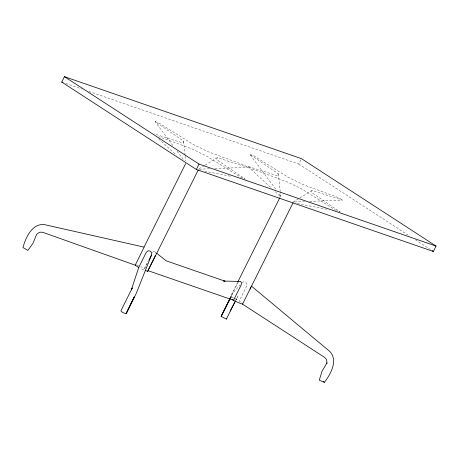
<?xml version="1.0" encoding="UTF-8"?>
<svg xmlns="http://www.w3.org/2000/svg" width="459" height="459" viewBox="0 0 459 459"><rect width="100%" height="100%" fill="white"/><g stroke="black" fill="none" stroke-linecap="round" stroke-linejoin="round"><path stroke-width="0.34" stroke-dasharray="2.29 1.72" d="M172.819 145.486L155.073 121.641L183.537 141.033L183.13 143.088L154.075 133.856M214.801 168.596L247.579 167.3L217.176 157.632L216.768 159.692L245.232 179.085L241.532 177.799L207.141 156.364L192.241 149.009L158.894 136.69M275.658 189.062L249.88 154.436L278.349 173.823L277.936 175.883L247.533 166.221L271.665 188.402M309.613 201.392L342.391 200.095L311.988 190.428L311.575 192.487L340.039 211.874L336.958 210.807M148.727 259.599L144.367 268.343L140.844 266.604M147.448 263.196L144.023 270.07L139.909 268.039M237.544 282.486L230.183 297.243L233.27 298.31M280.088 197.158L280.724 195.873L280.265 191.604M230.039 297.977L238.25 282.13M88.839 91.427L298.775 164.041L301.161 159.25M229.689 299.119L233.126 292.744L239.988 285.073M235.915 299.888L236.54 298.666L235.943 299.836M235.456 301.081L237.745 296.439L236.339 299.285L231.29 296.789L233.367 298.178M152.577 252.496L153.312 251.635L154.935 251.796L156.049 252.697M242.226 282.704L243.086 281.872L245.347 282.147L246.931 283.771L246.649 286.146L239.173 301.133L242.679 303.41M204.467 165.498L198.414 169.245L209.815 168.797M205.07 165.125L217.176 157.632M293.221 202.04L299.274 198.294M299.882 197.921L311.988 190.428M294.649 201.983L304.621 201.587M204.576 171.201L231.915 176.503M297.283 203.584L326.722 209.293M65.815 83.458L82.069 89.08M155.073 121.641L158.774 122.926L193.17 144.361L208.065 151.717L244.079 165.022L247.579 167.3M249.88 154.436L253.586 155.716L287.977 177.157L302.871 184.507L338.885 197.818L342.391 200.095M136.61 264.877L139.083 265.732M336.338 210.595L301.947 189.154L287.047 181.804L251.039 168.493L247.533 166.221M298.775 164.041L408.126 235.071M415.338 239.753L430.358 249.512M275.337 191.782L280.581 196.601L280.724 195.873L278.613 193.032M158.493 138.733L176.331 155.131M177.048 151.16L183.807 160.243M154.935 251.796L155.882 253.305M278.349 173.823L280.191 190.892M183.537 141.033L185.075 155.257M185.149 155.968L185.688 160.948M231.256 296.055L230.458 297.862L231.256 296.055"/><path stroke-width="0.69" d="M151.493 255.078L151.78 252.702L150.196 251.079L147.936 250.809L146.209 252.473L138.738 267.459L131.331 289.853L132.278 287.982L120.924 310.818L121.532 311.736L123.425 312.82L126.15 313.726L136.243 293.416L151.493 255.078L149.313 259.45M126.15 313.726L134.246 296.95L126.208 313.428M145.256 270.494L147.723 271.349L147.873 270.621L233.545 300.249L238.829 302.86L242.536 304.139L324.76 357.504L326.223 359.081L326.906 361.313L326.825 363.562L326.969 362.862L322.006 371.308L319.28 380.207L324.398 382.336C330.646 374.142 338.467 360.384 329.665 351.359L251.423 286.095L250.006 289.153M229.689 299.119L221.14 316.463L226.43 319.068L226.488 318.77M230.171 298.476L221.14 316.463L230.188 298.465M61.753 82.058L64.438 76.664L301.46 158.648L436.05 246.076L433.365 251.463L196.343 169.48L61.753 82.058L63.107 82.522M144.126 246.908L185.602 163.72M135.233 265.182L144.12 247.137L44.552 224.64C32.038 223.126 25.733 237.601 22.95 247.556L27.924 250.407L32.905 243.425L36.668 234.354L38.43 232.937L40.627 232.128L42.773 232.329L135.233 265.182L138.738 267.459M196.343 169.48L199.028 164.093L436.05 246.076M148.182 269.995L155.343 255.629M147.723 271.349L198.265 169.979M237.86 281.849L279.766 197.8M242.536 304.139L293.077 202.769M226.43 319.068L235.037 301.592M230.183 310.95L235.456 301.081M432.16 250.683L433.365 251.463M64.438 76.664L199.028 164.093M232.374 299.492L233.545 300.249L241.015 285.263L241.554 282.939L240.608 281.43L223.596 281.08L225.094 281.201L166.083 260.787L156.605 253.144M323.492 381.595L324.398 382.336"/></g></svg>
